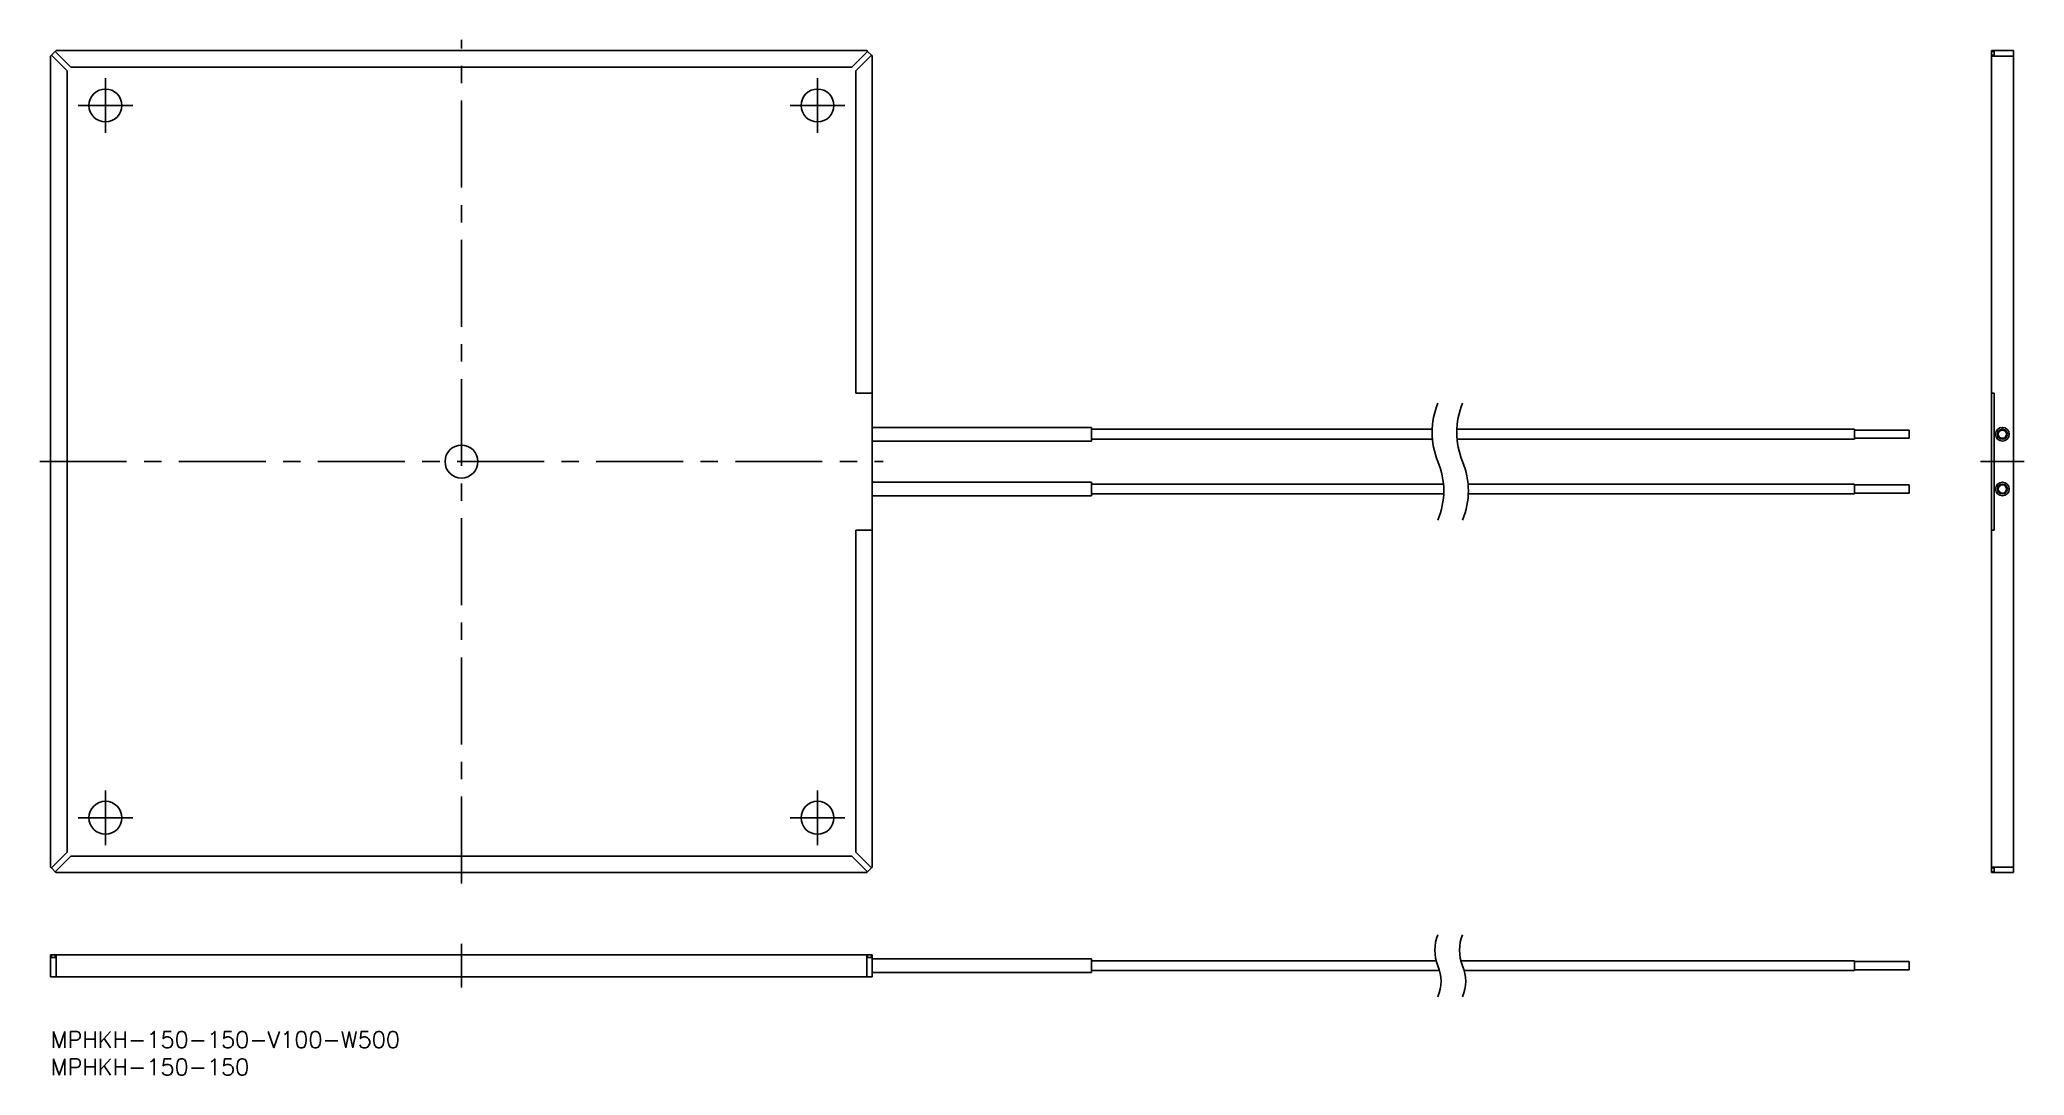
# Model space of a CAD drawing. Extents: x -2 to 360, y -8 to 181.
import ezdxf

# ---------------------------------------------------------------- set-up
doc = ezdxf.new("R2010")
doc.units = 0
doc.header["$LTSCALE"] = 0.5
doc.linetypes.add('CENTER', pattern=[50.8, 31.75, -6.35, 6.35, -6.35])
for name, color, linetype in [('MSM_CENTER', 1, 'CENTER'), ('MSM_CONTINUOUS', 7, 'CONTINUOUS'), ('MSM_NARROW', 5, 'CONTINUOUS'), ('MSM_PART_NUMBER', 7, 'CONTINUOUS')]:
    doc.layers.add(name, color=color, linetype=linetype)
doc.styles.get("Standard").update_dxf_attribs({"font": 'txt.shx', "height": 3, "bigfont": 'bigfont.shx'})

# ---------------------------------------------------------------- blocks, each defined once
blk = doc.blocks.new('*U2')
at = {"layer": 'MSM_PART_NUMBER'}
blk.add_text('MPHKH-150-150-V100-W500', height=3, dxfattribs=at).set_placement((0, -3))
blk = doc.blocks.new('*U3')
at = {"layer": 'MSM_PART_NUMBER'}
blk.add_text('MPHKH-150-150', height=3, dxfattribs=at).set_placement((0, -8))

msp = doc.modelspace()

# ---------------------------------------------------------------- linework, layer by layer
at = {"layer": 'MSM_CENTER'}
for p, q in [((75, 27), (75, 181)), ((10, 164), (10, 174)), ((140, 164), (140, 174)), ((5, 169), (15, 169)), ((135, 169), (145, 169)), ((-2, 104), (152, 104)), ((352.32, 104), (360.32, 104)), ((10, 34), (10, 44)), ((140, 34), (140, 44)), ((5, 39), (15, 39)), ((135, 39), (145, 39)), ((75, 8), (75, 16))]:
    msp.add_line(p, q, dxfattribs=at)
at = {"layer": 'MSM_CONTINUOUS'}
for p, q in [((0.15, 178.15), (0, 178)), ((0, 178), (0, 30)), ((0.85, 178.85), (0.15, 178.15)), ((0.15, 178.15), (3, 175.29)), ((1, 179), (0.85, 178.85)), ((0.85, 178.85), (3.71, 176)), ((149, 179), (1, 179)), ((149.15, 178.85), (146.29, 176)), ((149.85, 178.15), (147, 175.29)), ((149.15, 178.85), (149, 179)), ((149.85, 178.15), (149.15, 178.85)), ((150, 178), (149.85, 178.15)), ((150, 30), (150, 178)), ((354.32, 29.85), (354.32, 179)), ((354.32, 179), (358.32, 179)), ((354.82, 178.85), (354.32, 178.85)), ((354.32, 178.15), (354.82, 178.15)), ((358.32, 178), (354.32, 178)), ((354.82, 178.15), (354.82, 178.85)), ((358.32, 179), (358.32, 29)), ((3, 32.71), (3, 175.29)), ((3.71, 176), (146.29, 176)), ((147, 175.29), (147, 116.5)), ((147, 116.5), (150, 116.5)), ((354.82, 116.5), (354.32, 116.5)), ((354.82, 91.5), (354.82, 116.5)), ((190, 110.25), (150, 110.25)), ((190, 110.25), (190, 107.75)), ((252.21, 109.9), (190, 109.9)), ((329.32, 109.9), (256.71, 109.9)), ((329.32, 109.9), (329.32, 108.1)), ((339.32, 109.75), (329.32, 109.75)), ((339.32, 109.75), (339.32, 108.25)), ((150, 107.75), (190, 107.75)), ((190, 108.1), (252.25, 108.1)), ((256.75, 108.1), (329.32, 108.1)), ((329.32, 108.25), (339.32, 108.25)), ((190, 100.25), (150, 100.25)), ((190, 100.25), (190, 97.75)), ((254.27, 99.9), (190, 99.9)), ((190, 98.1), (254.32, 98.1)), ((329.32, 99.9), (258.77, 99.9)), ((258.82, 98.1), (329.32, 98.1)), ((329.32, 99.9), (329.32, 98.1)), ((339.32, 99.75), (329.32, 99.75)), ((329.32, 98.25), (339.32, 98.25)), ((339.32, 99.75), (339.32, 98.25)), ((150, 97.75), (190, 97.75)), ((147, 91.5), (147, 32.71)), ((147, 91.5), (150, 91.5)), ((354.82, 91.5), (354.32, 91.5)), ((0.15, 29.85), (3, 32.71)), ((149.85, 29.85), (147, 32.71)), ((0, 30), (0.15, 29.85)), ((0.15, 29.85), (0.85, 29.15)), ((0.85, 29.15), (3.71, 32)), ((0.85, 29.15), (1, 29)), ((1, 29), (149, 29)), ((146.29, 32), (3.71, 32)), ((149.15, 29.15), (146.29, 32)), ((149, 29), (149.15, 29.15)), ((149.15, 29.15), (149.85, 29.85)), ((149.85, 29.85), (150, 30)), ((354.32, 30), (358.32, 30)), ((354.82, 29.85), (354.32, 29.85)), ((354.32, 29), (354.32, 29.85)), ((354.32, 29.15), (354.82, 29.15)), ((358.32, 29), (354.32, 29)), ((354.82, 29.15), (354.82, 29.85)), ((0, 10), (0, 14)), ((0, 14), (0.85, 14)), ((0.15, 14), (0.15, 13.5)), ((0.15, 13.5), (0.85, 13.5)), ((0.85, 13.5), (0.85, 14)), ((0.85, 14), (150, 14)), ((1, 14), (1, 10)), ((149, 10), (149, 14)), ((149.15, 14), (149.15, 13.5)), ((149.15, 13.5), (149.85, 13.5)), ((149.85, 13.5), (149.85, 14)), ((150, 14), (150, 10)), ((190, 13.25), (150, 13.25)), ((190, 13.25), (190, 10.75)), ((252.95, 12.9), (190, 12.9)), ((190, 11.1), (253.57, 11.1)), ((329.32, 12.9), (257.45, 12.9)), ((258.07, 11.1), (329.32, 11.1)), ((329.32, 12.9), (329.32, 11.1)), ((339.32, 12.75), (329.32, 12.75)), ((329.32, 11.25), (339.32, 11.25)), ((339.32, 12.75), (339.32, 11.25)), ((150, 10), (0, 10)), ((150, 10.75), (190, 10.75))]:
    msp.add_line(p, q, dxfattribs=at)
for centre, radius in [((10, 169), 3), ((140, 169), 3), ((356.32, 109), 1.25), ((356.32, 109), 0.9), ((356.32, 109), 0.75), ((75, 104), 3), ((356.32, 99), 1.25), ((356.32, 99), 0.9), ((356.32, 99), 0.75), ((10, 39), 3), ((140, 39), 3)]:
    msp.add_circle(centre, radius, dxfattribs=at)
at = {"layer": 'MSM_NARROW'}
for centre, radius, start, end in [((266.06, 109.33), 13.86, 157.3801, 202.6199), ((270.56, 109.33), 13.86, 157.3801, 202.6199), ((240.47, 98.67), 13.86, 337.3801, 22.6199), ((244.97, 98.67), 13.86, 337.3801, 22.6199), ((260.06, 14.83), 7.36, 157.3801, 202.6199), ((264.56, 14.83), 7.36, 157.3801, 202.6199), ((246.47, 9.17), 7.36, 337.3801, 22.6199), ((250.97, 9.17), 7.36, 337.3801, 22.6199)]:
    msp.add_arc(centre, radius, start, end, dxfattribs=at)

# ---------------------------------------------------------------- block references
at = {"layer": 'MSM_CONTINUOUS'}
for name in ['*U2', '*U3']:
    msp.add_blockref(name, (0, 0), dxfattribs=at)

doc.saveas('drawing.dxf')
